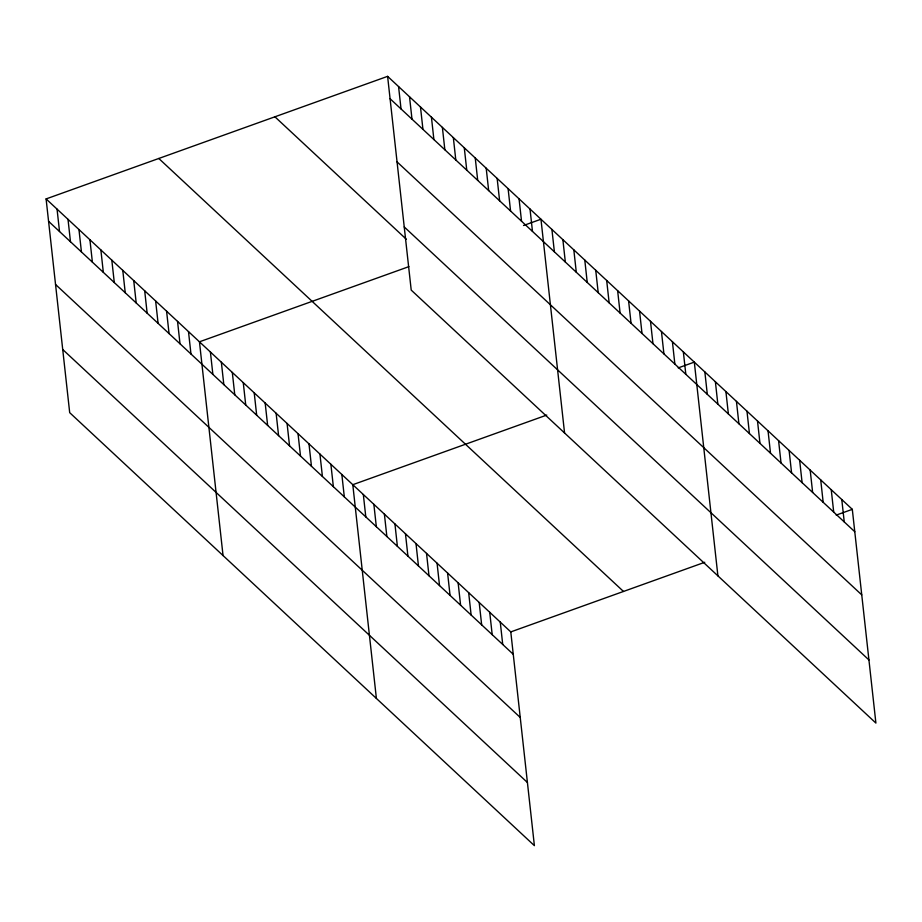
<?xml version="1.0" encoding="UTF-8"?>
<svg xmlns="http://www.w3.org/2000/svg" width="922" height="922" viewBox="0 0 922 922"><rect width="100%" height="100%" fill="white"/><g stroke="black" fill="none" stroke-linecap="round" stroke-linejoin="round"><path stroke-width="1.38" d="M46.1 198.922L510.788 631.904L534.391 845.647L69.692 412.664L46.1 198.922L387.609 76.353L852.308 509.336L875.9 723.079L411.212 290.096L387.609 76.353M408.907 266.631L199.452 341.808L223.043 555.551M523.523 225.498L540.96 219.24L564.564 432.971M546.769 415.073L352.792 484.695L376.395 698.438M678.212 367.901L694.312 362.115L717.904 575.858M510.788 631.904L704.765 562.282M836.208 515.11L852.308 509.336M390.087 98.746L854.775 531.729M397.059 161.892L861.747 594.874M404.239 226.95L868.927 659.933M274.917 116.806L406.36 239.271M158.803 158.48L623.491 591.463M48.566 221.315L513.266 654.297M55.539 284.46L520.227 717.443M62.731 349.519L527.419 782.501M841.774 499.517L844.241 521.91M831.241 489.709L833.707 512.09M820.707 479.889L823.173 502.283M810.173 470.082L812.639 492.463M799.639 460.262L802.105 482.655M789.105 450.455L791.572 472.836M778.571 440.635L781.049 463.028M768.038 430.816L770.515 453.209M757.504 421.008L759.982 443.401M746.97 411.189L749.448 433.582M736.436 401.381L738.914 423.763M725.902 391.562L728.38 413.955M715.38 381.754L717.846 404.136M704.846 371.935L707.312 394.328M683.352 351.916L685.83 374.309M672.403 341.705L674.869 364.098M661.443 331.505L663.921 353.887M650.494 321.294L652.972 343.687M639.545 311.094L642.012 333.476M628.585 300.883L631.063 323.276M617.636 290.684L620.103 313.065M606.676 280.472L609.154 302.865M595.727 270.261L598.205 292.654M584.779 260.062L587.245 282.455M573.818 249.85L576.296 272.244M562.869 239.651L565.336 262.032M551.909 229.44L554.387 251.833M530.012 209.029L532.478 231.422M519.051 198.829L521.529 221.211M508.103 188.618L510.569 211.011M497.142 178.407L499.62 200.8M486.194 168.207L488.672 190.6M475.245 157.996L477.711 180.389M464.285 147.797L466.763 170.178M453.336 137.585L455.802 159.979M500.254 622.096L502.732 644.478M442.376 127.386L444.853 149.767M489.72 612.277L492.198 634.67M431.427 117.175L433.893 139.568M479.186 602.469L481.664 624.851M420.478 106.975L422.944 129.357M468.653 592.65L471.13 615.043M409.518 96.764L411.996 119.157M458.13 582.831L460.597 605.224M398.569 86.553L401.035 108.946M447.596 573.023L450.063 595.416M437.063 563.204L439.529 585.597M426.529 553.396L428.995 575.777M415.995 543.577L418.461 565.97M405.461 533.769L407.927 556.15M394.927 523.95L397.394 546.343M384.393 514.142L386.871 536.523M373.859 504.322L376.337 526.716M363.326 494.503L365.803 516.896M341.843 474.484L344.309 496.877M330.883 464.285L333.361 486.666M319.934 454.073L322.412 476.467M308.985 443.874L311.452 466.255M298.025 433.663L300.503 456.056M287.076 423.463L289.543 445.845M276.116 413.252L278.594 435.645M265.167 403.041L267.645 425.434M254.218 392.841L256.685 415.234M243.258 382.63L245.736 405.023M232.309 372.43L234.776 394.812M221.349 362.219L223.827 384.612M210.4 352.02L212.878 374.401M188.491 331.609L190.969 353.99M177.543 321.398L180.009 343.791M166.582 311.187L169.06 333.58M155.634 300.987L158.1 323.38M144.685 290.776L147.151 313.169M133.725 280.576L136.202 302.958M122.776 270.365L125.242 292.758M111.816 260.165L114.293 282.547M100.867 249.954L103.333 272.347M89.918 239.755L92.384 262.136M78.958 229.543L81.436 251.937M68.009 219.332L70.475 241.725M57.049 209.133L59.527 231.526"/></g></svg>
